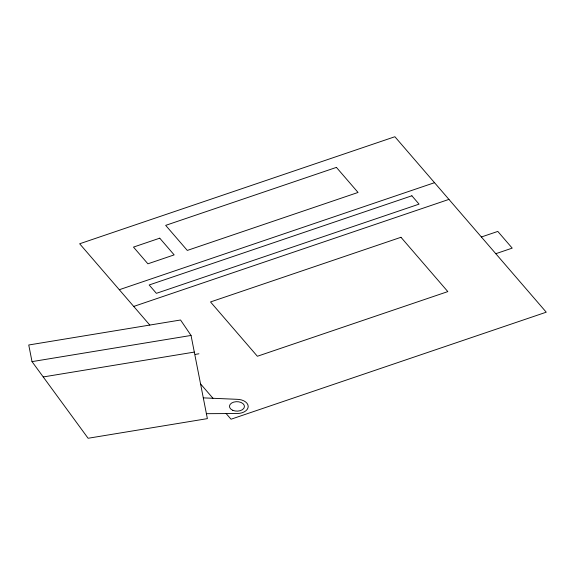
<?xml version="1.0" encoding="UTF-8"?>
<svg xmlns="http://www.w3.org/2000/svg" width="575" height="575" viewBox="0 0 575 575"><rect width="100%" height="100%" fill="white"/><g stroke="black" fill="none" stroke-linecap="round" stroke-linejoin="round"><path stroke-width="0.86" d="M119.305 289.721L434.527 182.685M133.723 306.432L448.946 199.396M481.376 236.993L497.799 231.423L512.21 248.127L495.794 253.704M32.02 361.625L191.044 335.448L207.374 418.636L88.104 438.265L32.02 361.625L28.75 344.986L180.55 320.002L191.044 335.448M43.233 376.948L194.307 352.087M195.292 354.38L198.907 353.783M206.296 413.684L237.173 413.511A11.234 7.101 0.7 0 0 248.192 406.345A11.234 7.101 0.7 0 0 236.735 399.302L203.298 397.871M149.795 325.062L79.659 243.771L394.881 136.735L546.25 312.189L231.028 419.218L226.155 413.569M200.553 383.899L212.966 398.281M336.418 167.39L165.672 225.364L187.299 250.427L358.045 192.452L336.418 167.39M159.749 238.179L133.479 247.099L147.897 263.81L174.16 254.89L159.749 238.179M411.865 195.787L149.177 284.977L156.386 293.336L419.067 204.139L411.865 195.787M400.969 237.288L210.522 301.954L257.377 356.263L447.824 291.597L400.969 237.288M232.767 410.298A7.489 4.737 0.7 0 0 244.425 406.791A7.489 4.737 0.7 0 0 233.666 402.126A7.489 4.737 0.7 0 0 232.767 410.298"/></g></svg>
